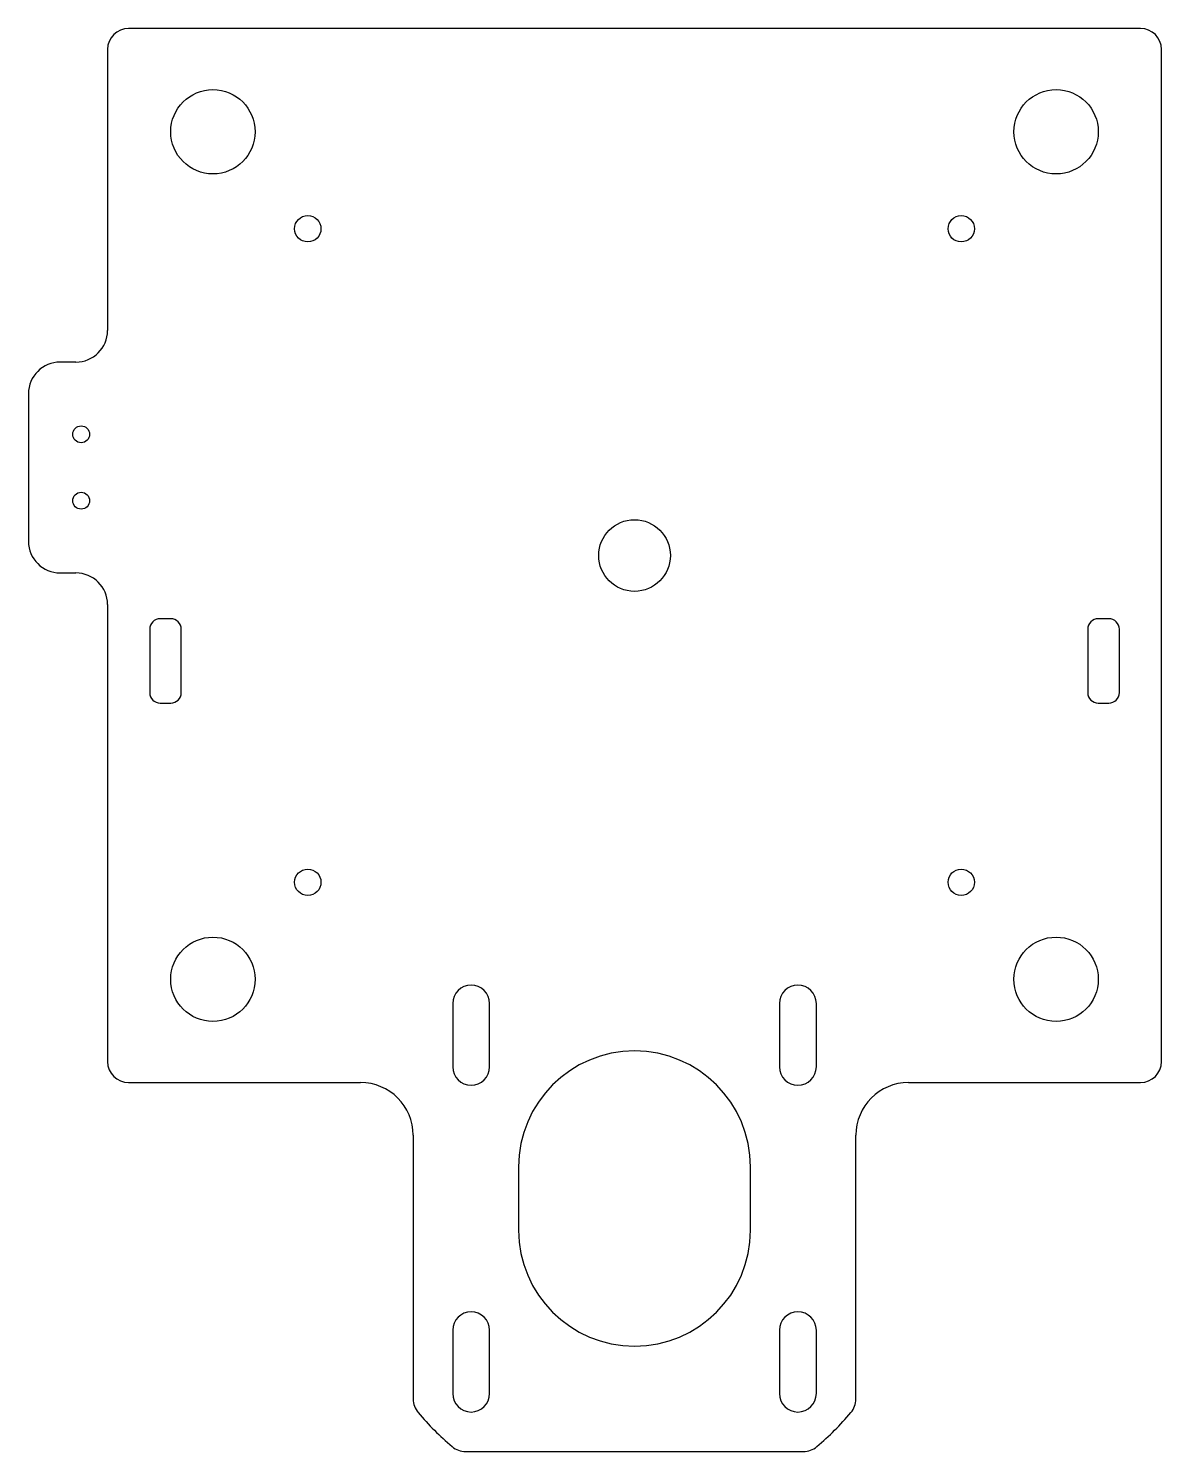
# Model space of a CAD drawing. Extents: x -8 to 100, y -35 to 100.
import ezdxf

# ---------------------------------------------------------------- set-up
doc = ezdxf.new("R2010")
doc.units = 0
doc.layers.add('CUT', color=7, linetype='CONTINUOUS')

msp = doc.modelspace()

# ---------------------------------------------------------------- linework, layer by layer
at = {"layer": 'CUT'}
for p, q in [((98, 100), (2, 100)), ((0, 98), (0, 71.35)), ((100, 2), (100, 98)), ((-3, 68.35), (-4.5, 68.35)), ((-7.5, 65.35), (-7.5, 51.35)), ((-4.5, 48.35), (-3, 48.35)), ((0, 45.35), (0, 2)), ((6, 44), (5, 44)), ((95, 44), (94, 44)), ((4, 43), (4, 37)), ((7, 37), (7, 43)), ((93, 43), (93, 37)), ((96, 37), (96, 43)), ((5, 36), (6, 36)), ((94, 36), (95, 36)), ((32.75, 7.5), (32.75, 1.5)), ((36.25, 1.5), (36.25, 7.5)), ((63.75, 7.5), (63.75, 1.5)), ((67.25, 1.5), (67.25, 7.5)), ((2, 0), (24, 0)), ((76, 0), (98, 0)), ((29, -5), (29, -30.02)), ((71, -30.02), (71, -5)), ((39, -8), (39, -14)), ((61, -14), (61, -8)), ((32.75, -23.5), (32.75, -29.5)), ((36.25, -29.5), (36.25, -23.5)), ((63.75, -23.5), (63.75, -29.5)), ((67.25, -29.5), (67.25, -23.5)), ((33.98, -35), (66.02, -35))]:
    msp.add_line(p, q, dxfattribs=at)
for centre, radius in [((10, 90.2), 4), ((90, 90.2), 4), ((19, 81), 1.25), ((81, 81), 1.25), ((-2.5, 61.5), 0.8), ((-2.5, 55.2), 0.8), ((50, 50), 3.4), ((19, 19), 1.25), ((81, 19), 1.25), ((10, 9.8), 4), ((90, 9.8), 4)]:
    msp.add_circle(centre, radius, dxfattribs=at)
for centre, radius, start, end in [((2, 98), 2, 90, 180), ((98, 98), 2, 0, 90), ((-3, 71.35), 3, 270, 0), ((-4.5, 65.35), 3, 90, 180), ((-4.5, 51.35), 3, 180, 270), ((-3, 45.35), 3, 0, 90), ((5, 43), 1, 90, 180), ((6, 43), 1, 0, 90), ((94, 43), 1, 90, 180), ((95, 43), 1, 0, 90), ((5, 37), 1, 180, 270), ((6, 37), 1, 270, 0), ((94, 37), 1, 180, 270), ((95, 37), 1, 270, 0), ((34.5, 7.5), 1.75, 0, 180), ((65.5, 7.5), 1.75, 0, 180), ((50, -8), 11, 0, 180), ((2, 2), 2, 180, 270), ((34.5, 1.5), 1.75, 180, 0), ((65.5, 1.5), 1.75, 180, 0), ((98, 2), 2, 270, 0), ((76, -5), 5, 90, 180), ((24, -5), 5, 0, 90), ((50, -14), 11, 180, 0), ((34.5, -23.5), 1.75, 0, 180), ((65.5, -23.5), 1.75, 0, 180), ((34.5, -29.5), 1.75, 180, 0), ((65.5, -29.5), 1.75, 180, 0), ((31, -30.02), 2, 180, 220.1297), ((69, -30.02), 2, 319.8703, 0), ((50, -14), 26.85, 220.1297, 229.8703), ((50, -14), 26.85, 310.1297, 319.8703), ((33.98, -33), 2, 229.8703, 270), ((66.02, -33), 2, 270, 310.1297)]:
    msp.add_arc(centre, radius, start, end, dxfattribs=at)

doc.saveas('drawing.dxf')
